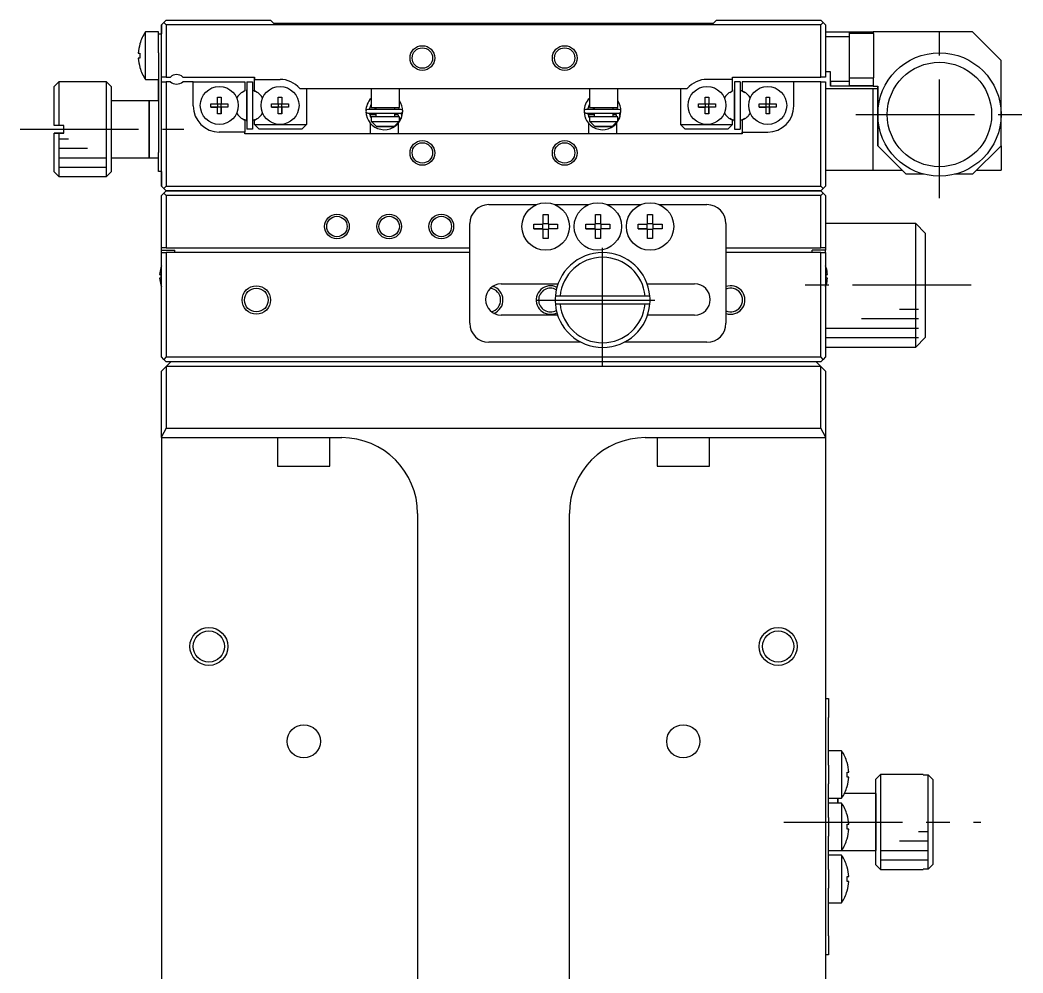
# Model space of a CAD drawing. Extents: x -340 to 384, y 57 to 645.
# Drawn here: x -118.2 to -12.5, y 544.5 to 644.9 of the extents above; entities that cross this region are included whole.
import ezdxf

# ---------------------------------------------------------------- set-up
doc = ezdxf.new("R2010")
doc.units = 0
doc.header["$LTSCALE"] = 10
doc.linetypes.add('CENTER', pattern=[2, 1.25, -0.25, 0.25, -0.25])
doc.layers.get('0').update_dxf_attribs({"linetype": 'CONTINUOUS'})
doc.layers.add('CENTER', color=1, linetype='CENTER')

msp = doc.modelspace()

# ---------------------------------------------------------------- linework, layer by layer
at = {"color": 7, "linetype": 'CONTINUOUS'}
for p, q in [((-102.817786, 644.89763), (-103.067786, 644.64763)), ((-103.067786, 644.64763), (-102.817786, 644.89763)), ((-102.817786, 644.89763), (-91.817786, 644.89763)), ((-91.467786, 644.54763), (-91.817786, 644.89763)), ((-44.817786, 644.89763), (-45.167786, 644.54763)), ((-45.167786, 644.54763), (-44.817786, 644.89763)), ((-44.817786, 644.89763), (-33.817786, 644.89763)), ((-33.567786, 644.64763), (-33.817786, 644.89763)), ((-103.317786, 644.39763), (-103.067786, 644.64763)), ((-103.067786, 644.64763), (-103.317786, 644.39763)), ((-103.317786, 638.89763), (-103.317786, 644.39763)), ((-103.317786, 644.39763), (-103.317786, 643.44763)), ((-103.067786, 644.64763), (-102.817786, 644.39763)), ((-102.817786, 644.39763), (-102.817786, 638.89763)), ((-33.817786, 644.39763), (-102.817786, 644.39763)), ((-45.167786, 644.54763), (-91.467786, 644.54763)), ((-33.817786, 644.39763), (-33.567786, 644.64763)), ((-33.817786, 638.89763), (-33.817786, 644.39763)), ((-33.567786, 644.64763), (-33.317786, 644.39763)), ((-33.317786, 644.39763), (-33.317786, 638.89763)), ((-105.009443, 638.64763), (-105.009443, 643.64763)), ((-103.617786, 643.64763), (-105.009443, 643.64763)), ((-103.617786, 643.44763), (-103.617786, 643.64763)), ((-103.617786, 641.44763), (-103.617786, 643.44763)), ((-103.617786, 643.44763), (-103.317786, 643.44763)), ((-33.317786, 643.64763), (-30.817786, 643.64763)), ((-30.817786, 643.14763), (-33.317786, 643.14763)), ((-30.817786, 643.64763), (-30.817786, 643.14763)), ((-30.817786, 643.64763), (-28.317786, 643.64763)), ((-28.317786, 643.578451), (-30.817786, 643.578451)), ((-28.217786, 643.49763), (-30.817786, 643.49763)), ((-30.817786, 643.14763), (-30.817786, 638.44763)), ((-28.317786, 643.64763), (-28.317786, 643.578451)), ((-17.817786, 643.64763), (-28.317786, 643.64763)), ((-28.317786, 643.578451), (-28.317786, 643.49763)), ((-28.217786, 638.79763), (-28.217786, 643.49763)), ((-14.817786, 640.64763), (-17.817786, 643.64763)), ((-105.587221, 642.409563), (-105.580366, 642.406219)), ((-105.587221, 642.409563), (-105.580366, 642.406219)), ((-105.752738, 641.40763), (-105.580366, 641.40763)), ((-105.580366, 640.88763), (-105.752738, 640.88763)), ((-105.580366, 641.40763), (-105.580366, 640.88763)), ((-103.617786, 641.44763), (-103.617786, 630.94763)), ((-14.817786, 634.94763), (-14.817786, 640.64763)), ((-105.580366, 639.88904), (-105.587221, 639.885697)), ((-105.580366, 639.88904), (-105.587221, 639.885697)), ((-105.009443, 638.64763), (-103.617786, 638.64763)), ((-103.617786, 636.39763), (-103.617786, 638.64763)), ((-103.317786, 638.39763), (-103.317786, 638.89763)), ((-102.817786, 638.89763), (-103.317786, 638.89763)), ((-102.817786, 638.89763), (-102.379223, 638.89763)), ((-101.056348, 638.89763), (-93.517786, 638.89763)), ((-93.517786, 638.89763), (-93.517786, 638.64763)), ((-93.517786, 638.64763), (-93.517786, 638.89763)), ((-93.517786, 638.64763), (-90.817786, 638.64763)), ((-93.517786, 637.442042), (-93.517786, 638.64763)), ((-93.517786, 637.442042), (-93.517786, 638.64763)), ((-43.117786, 638.64763), (-45.817786, 638.64763)), ((-43.117786, 638.64763), (-43.117786, 638.89763)), ((-43.117786, 638.89763), (-33.817786, 638.89763)), ((-43.117786, 637.442042), (-43.117786, 638.64763)), ((-33.317786, 638.89763), (-33.817786, 638.89763)), ((-32.817786, 639.44763), (-33.317786, 639.44763)), ((-32.817786, 638.44763), (-32.817786, 639.44763)), ((-32.817786, 638.44763), (-32.817786, 639.44763)), ((-32.817786, 638.44763), (-30.817786, 638.44763)), ((-32.817786, 638.44763), (-32.817786, 637.94763)), ((-32.817786, 637.94763), (-32.817786, 638.44763)), ((-30.817786, 638.79763), (-28.217786, 638.79763)), ((-30.817786, 638.44763), (-30.817786, 637.94763)), ((-28.317786, 638.79763), (-28.317786, 637.987893)), ((-114.117786, 638.39763), (-114.617786, 637.89763)), ((-114.617786, 633.79763), (-114.617786, 637.89763)), ((-114.617786, 633.79763), (-114.617786, 637.89763)), ((-114.117786, 638.39763), (-114.117786, 633.79763)), ((-109.117786, 638.39763), (-114.117786, 638.39763)), ((-109.117786, 628.39763), (-109.117786, 638.39763)), ((-108.617786, 637.89763), (-109.117786, 638.39763)), ((-108.617786, 637.89763), (-108.617786, 628.89763)), ((-103.317786, 627.39763), (-103.317786, 638.39763)), ((-103.317786, 638.39763), (-102.817786, 638.39763)), ((-102.817786, 638.39763), (-102.817786, 627.39763)), ((-102.379223, 638.39763), (-102.817786, 638.39763)), ((-99.967786, 638.39763), (-101.056348, 638.39763)), ((-99.967786, 635.84763), (-99.967786, 638.39763)), ((-99.967786, 638.39763), (-94.517786, 638.39763)), ((-94.517786, 637.442042), (-94.811536, 637.272445)), ((-94.517786, 638.39763), (-94.517786, 637.442042)), ((-94.317786, 638.39763), (-94.317786, 633.39763)), ((-94.317786, 638.39763), (-93.717786, 638.39763)), ((-94.317786, 638.39763), (-94.317786, 637.456526)), ((-94.317786, 634.24763), (-94.317786, 637.54763)), ((-94.317786, 637.456526), (-94.317786, 637.54763)), ((-94.317786, 637.456526), (-94.317786, 637.54763)), ((-94.317786, 637.456526), (-94.317786, 637.54763)), ((-94.317786, 637.456526), (-94.317786, 637.54763)), ((-94.317786, 637.456526), (-94.317786, 637.54763)), ((-94.317786, 637.456526), (-94.317786, 637.54763)), ((-94.317786, 637.456526), (-94.317786, 637.54763)), ((-94.317786, 637.456526), (-94.317786, 637.54763)), ((-94.317786, 637.456526), (-94.317786, 637.54763)), ((-94.317786, 637.456526), (-94.317786, 637.54763)), ((-94.317786, 637.456526), (-94.317786, 637.54763)), ((-94.317786, 637.456526), (-94.317786, 637.54763)), ((-94.317786, 637.456526), (-94.317786, 637.54763)), ((-94.317786, 637.456526), (-94.317786, 637.54763)), ((-94.317786, 637.456526), (-94.317786, 637.54763)), ((-94.317786, 637.456526), (-94.317786, 637.54763)), ((-94.317786, 637.456526), (-94.317786, 637.54763)), ((-94.317786, 637.456526), (-94.317786, 637.54763)), ((-94.317786, 637.456526), (-94.317786, 637.54763)), ((-94.317786, 637.456526), (-94.317786, 637.54763)), ((-94.317786, 637.456526), (-94.317786, 637.54763)), ((-94.317786, 637.456526), (-94.317786, 637.54763)), ((-94.317786, 637.456526), (-94.317786, 637.54763)), ((-94.317786, 637.456526), (-94.317786, 637.54763)), ((-94.317786, 637.456526), (-94.317786, 637.54763)), ((-93.717786, 638.39763), (-93.717786, 633.39763)), ((-93.224036, 637.272445), (-93.517786, 637.442042)), ((-93.224036, 637.272445), (-93.517786, 637.442042)), ((-88.738723, 637.69763), (-80.792786, 637.69763)), ((-88.017786, 637.69763), (-88.017786, 633.89763)), ((-81.217786, 637.69763), (-81.217786, 635.69763)), ((-80.792786, 637.69763), (-78.642786, 637.69763)), ((-78.642786, 637.69763), (-57.792786, 637.69763)), ((-78.217786, 635.69763), (-78.217786, 637.69763)), ((-58.217786, 637.69763), (-58.217786, 635.69763)), ((-57.792786, 637.69763), (-55.642786, 637.69763)), ((-55.642786, 637.69763), (-47.896848, 637.69763)), ((-55.217786, 635.69763), (-55.217786, 637.69763)), ((-48.617786, 637.69763), (-48.617786, 633.89763)), ((-48.617786, 637.69763), (-48.617786, 633.89763)), ((-43.411536, 637.272445), (-43.117786, 637.442042)), ((-42.917788, 634.24763), (-42.917788, 637.54763)), ((-42.917788, 637.456526), (-42.917788, 637.54763)), ((-42.917788, 637.456526), (-42.917788, 637.54763)), ((-42.917788, 637.456526), (-42.917788, 637.54763)), ((-42.917788, 637.456526), (-42.917788, 637.54763)), ((-42.917788, 637.456526), (-42.917788, 637.54763)), ((-42.917788, 637.456526), (-42.917788, 637.54763)), ((-42.917788, 637.456526), (-42.917788, 637.54763)), ((-42.917788, 637.456526), (-42.917788, 637.54763)), ((-42.917788, 637.456526), (-42.917788, 637.54763)), ((-42.917788, 637.456526), (-42.917788, 637.54763)), ((-42.917788, 637.456526), (-42.917788, 637.54763)), ((-42.917788, 637.456526), (-42.917788, 637.54763)), ((-42.917788, 637.456526), (-42.917788, 637.54763)), ((-42.917788, 637.456526), (-42.917788, 637.54763)), ((-42.917788, 637.456526), (-42.917788, 637.54763)), ((-42.917788, 637.456526), (-42.917788, 637.54763)), ((-42.917786, 638.39763), (-42.917786, 633.39763)), ((-42.917786, 638.39763), (-42.917786, 637.456526)), ((-42.317786, 638.39763), (-42.917786, 638.39763)), ((-42.317786, 638.39763), (-42.317786, 633.39763)), ((-42.117786, 638.39763), (-42.117786, 637.442042)), ((-36.667786, 638.39763), (-42.117786, 638.39763)), ((-42.117786, 638.39763), (-42.117786, 637.442042)), ((-42.117786, 637.442042), (-41.824036, 637.272445)), ((-42.117786, 637.442042), (-41.824036, 637.272445)), ((-36.667786, 635.84763), (-36.667786, 638.39763)), ((-33.817786, 638.39763), (-36.667786, 638.39763)), ((-36.667786, 635.84763), (-36.667786, 638.39763)), ((-33.817786, 627.39763), (-33.817786, 638.39763)), ((-33.817786, 638.39763), (-33.317786, 638.39763)), ((-33.317786, 638.39763), (-33.317786, 627.39763)), ((-33.317786, 637.69763), (-28.317786, 637.69763)), ((-30.817786, 637.94763), (-32.817786, 637.94763)), ((-30.817786, 637.987893), (-28.317786, 637.987893)), ((-28.317786, 637.94763), (-30.817786, 637.94763)), ((-28.317786, 637.987893), (-28.317786, 637.94763)), ((-28.317786, 637.94763), (-27.817786, 637.94763)), ((-28.317786, 629.09763), (-28.317786, 637.69763)), ((-28.317786, 637.69763), (-27.817786, 637.69763)), ((-27.817786, 637.94763), (-27.817786, 634.94763)), ((-27.817786, 634.94763), (-27.817786, 637.94763)), ((-104.617786, 636.39763), (-108.617786, 636.39763)), ((-104.617786, 630.39763), (-104.617786, 636.39763)), ((-104.617786, 636.39763), (-104.617786, 630.39763)), ((-103.617786, 636.39763), (-104.617786, 636.39763)), ((-97.397786, 636.783991), (-97.037786, 636.783991)), ((-97.397786, 636.07763), (-97.397786, 636.783991)), ((-97.037786, 636.783991), (-97.037786, 636.07763)), ((-97.037786, 636.783991), (-97.037786, 636.07763)), ((-90.997786, 636.783991), (-90.637786, 636.783991)), ((-90.997786, 636.07763), (-90.997786, 636.783991)), ((-90.637786, 636.783991), (-90.637786, 636.07763)), ((-90.637786, 636.783991), (-90.637786, 636.07763)), ((-45.997786, 636.783991), (-45.637786, 636.783991)), ((-45.997786, 636.07763), (-45.997786, 636.783991)), ((-45.637786, 636.783991), (-45.637786, 636.07763)), ((-45.637786, 636.783991), (-45.637786, 636.07763)), ((-39.597786, 636.783991), (-39.237786, 636.783991)), ((-39.597786, 636.07763), (-39.597786, 636.783991)), ((-39.237786, 636.783991), (-39.237786, 636.07763)), ((-39.237786, 636.783991), (-39.237786, 636.07763)), ((-98.104147, 636.07763), (-97.397786, 636.07763)), ((-98.104147, 635.71763), (-98.104147, 636.07763)), ((-97.397786, 635.71763), (-98.104147, 635.71763)), ((-98.104147, 635.71763), (-97.397786, 635.71763)), ((-97.387413, 636.067258), (-97.397786, 636.07763)), ((-97.387413, 635.728002), (-97.397786, 635.71763)), ((-97.397786, 635.011268), (-97.397786, 635.71763)), ((-97.387413, 635.728002), (-97.387413, 636.067258)), ((-97.387413, 636.067258), (-97.048158, 636.067258)), ((-97.048158, 635.728002), (-97.387413, 635.728002)), ((-97.048158, 636.067258), (-97.037786, 636.07763)), ((-97.048158, 636.067258), (-97.048158, 635.728002)), ((-97.048158, 635.728002), (-97.037786, 635.71763)), ((-97.037786, 636.07763), (-96.331424, 636.07763)), ((-97.037786, 635.71763), (-97.037786, 635.011268)), ((-96.331424, 635.71763), (-97.037786, 635.71763)), ((-97.037786, 635.011268), (-97.037786, 635.71763)), ((-96.331424, 635.71763), (-97.037786, 635.71763)), ((-96.331424, 636.07763), (-96.331424, 635.71763)), ((-91.704147, 636.07763), (-90.997786, 636.07763)), ((-91.704147, 635.71763), (-91.704147, 636.07763)), ((-90.997786, 635.71763), (-91.704147, 635.71763)), ((-91.704147, 635.71763), (-90.997786, 635.71763)), ((-90.987413, 636.067258), (-90.997786, 636.07763)), ((-90.987413, 635.728002), (-90.997786, 635.71763)), ((-90.997786, 635.011268), (-90.997786, 635.71763)), ((-90.987413, 635.728002), (-90.987413, 636.067258)), ((-90.987413, 636.067258), (-90.648158, 636.067258)), ((-90.648158, 635.728002), (-90.987413, 635.728002)), ((-90.648158, 636.067258), (-90.637786, 636.07763)), ((-90.648158, 636.067258), (-90.648158, 635.728002)), ((-90.648158, 635.728002), (-90.637786, 635.71763)), ((-90.637786, 636.07763), (-89.931424, 636.07763)), ((-90.637786, 635.71763), (-90.637786, 635.011268)), ((-89.931424, 635.71763), (-90.637786, 635.71763)), ((-90.637786, 635.011268), (-90.637786, 635.71763)), ((-89.931424, 635.71763), (-90.637786, 635.71763)), ((-89.931424, 636.07763), (-89.931424, 635.71763)), ((-78.077694, 635.486124), (-81.577694, 635.486124)), ((-81.371006, 635.486178), (-81.217872, 635.989805)), ((-81.260516, 635.89763), (-81.217786, 635.89763)), ((-81.217786, 635.69763), (-78.217786, 635.69763)), ((-81.217786, 635.69763), (-80.717786, 635.69763)), ((-80.817786, 635.69763), (-80.817786, 635.486124)), ((-80.717786, 635.69763), (-78.717786, 635.69763)), ((-80.717786, 635.69763), (-78.717786, 635.69763)), ((-80.717786, 635.69763), (-80.717786, 635.486124)), ((-78.717786, 635.69763), (-78.217786, 635.69763)), ((-78.717786, 635.486124), (-78.717786, 635.69763)), ((-78.326109, 635.697729), (-78.284067, 635.486145)), ((-78.020706, 634.574139), (-77.883977, 635.263974)), ((-55.077694, 635.486124), (-58.577694, 635.486124)), ((-58.371006, 635.486178), (-58.217872, 635.989805)), ((-58.260516, 635.89763), (-58.217786, 635.89763)), ((-58.217786, 635.69763), (-55.217786, 635.69763)), ((-58.217786, 635.69763), (-57.717786, 635.69763)), ((-57.817786, 635.69763), (-57.817786, 635.486124)), ((-57.717786, 635.69763), (-55.717786, 635.69763)), ((-57.717786, 635.69763), (-55.717786, 635.69763)), ((-57.717786, 635.69763), (-57.717786, 635.486124)), ((-55.717786, 635.69763), (-55.217786, 635.69763)), ((-55.717786, 635.486124), (-55.717786, 635.69763)), ((-55.326109, 635.697729), (-55.284067, 635.486145)), ((-55.020706, 634.574139), (-54.883977, 635.263974)), ((-46.704147, 636.07763), (-45.997786, 636.07763)), ((-46.704147, 635.71763), (-46.704147, 636.07763)), ((-45.997786, 635.71763), (-46.704147, 635.71763)), ((-46.704147, 635.71763), (-45.997786, 635.71763)), ((-45.987413, 636.067258), (-45.997786, 636.07763)), ((-45.987413, 635.728002), (-45.997786, 635.71763)), ((-45.997786, 635.011268), (-45.997786, 635.71763)), ((-45.987413, 635.728002), (-45.987413, 636.067258)), ((-45.987413, 636.067258), (-45.648158, 636.067258)), ((-45.648158, 635.728002), (-45.987413, 635.728002)), ((-45.648158, 636.067258), (-45.637786, 636.07763)), ((-45.648158, 636.067258), (-45.648158, 635.728002)), ((-45.648158, 635.728002), (-45.637786, 635.71763)), ((-45.637786, 636.07763), (-44.931424, 636.07763)), ((-45.637786, 635.71763), (-45.637786, 635.011268)), ((-44.931424, 635.71763), (-45.637786, 635.71763)), ((-45.637786, 635.011268), (-45.637786, 635.71763)), ((-44.931424, 635.71763), (-45.637786, 635.71763)), ((-44.931424, 636.07763), (-44.931424, 635.71763)), ((-40.304147, 636.07763), (-39.597786, 636.07763)), ((-40.304147, 635.71763), (-40.304147, 636.07763)), ((-39.597786, 635.71763), (-40.304147, 635.71763)), ((-40.304147, 635.71763), (-39.597786, 635.71763)), ((-39.587413, 636.067258), (-39.597786, 636.07763)), ((-39.587413, 635.728002), (-39.597786, 635.71763)), ((-39.597786, 635.011268), (-39.597786, 635.71763)), ((-39.587413, 635.728002), (-39.587413, 636.067258)), ((-39.587413, 636.067258), (-39.248158, 636.067258)), ((-39.248158, 635.728002), (-39.587413, 635.728002)), ((-39.248158, 636.067258), (-39.237786, 636.07763)), ((-39.248158, 636.067258), (-39.248158, 635.728002)), ((-39.248158, 635.728002), (-39.237786, 635.71763)), ((-39.237786, 636.07763), (-38.531424, 636.07763)), ((-39.237786, 635.71763), (-39.237786, 635.011268)), ((-38.531424, 635.71763), (-39.237786, 635.71763)), ((-39.237786, 635.011268), (-39.237786, 635.71763)), ((-38.531424, 635.71763), (-39.237786, 635.71763)), ((-38.531424, 636.07763), (-38.531424, 635.71763)), ((-103.617788, 635.09763), (-103.617788, 631.79763)), ((-97.037786, 635.011268), (-97.397786, 635.011268)), ((-94.811536, 634.522815), (-94.517786, 634.353218)), ((-94.517786, 634.353218), (-94.517786, 633.09763)), ((-94.317786, 634.24763), (-94.317786, 634.338734)), ((-94.317786, 634.24763), (-94.317786, 634.338734)), ((-94.317786, 634.24763), (-94.317786, 634.338734)), ((-94.317786, 634.24763), (-94.317786, 634.338734)), ((-94.317786, 634.24763), (-94.317786, 634.338734)), ((-94.317786, 634.24763), (-94.317786, 634.338734)), ((-94.317786, 634.24763), (-94.317786, 634.338734)), ((-94.317786, 634.24763), (-94.317786, 634.338734)), ((-94.317786, 634.24763), (-94.317786, 634.338734)), ((-94.317786, 634.24763), (-94.317786, 634.338734)), ((-94.317786, 634.24763), (-94.317786, 634.338734)), ((-94.317786, 634.24763), (-94.317786, 634.338734)), ((-94.317786, 634.24763), (-94.317786, 634.338734)), ((-94.317786, 634.338734), (-94.317786, 633.39763)), ((-94.317786, 634.24763), (-94.317786, 634.338734)), ((-94.317786, 634.24763), (-94.317786, 634.338734)), ((-94.317786, 634.24763), (-94.317786, 634.338734)), ((-94.317786, 634.24763), (-94.317786, 634.338734)), ((-94.317786, 634.24763), (-94.317786, 634.338734)), ((-94.317786, 634.24763), (-94.317786, 634.338734)), ((-94.317786, 634.24763), (-94.317786, 634.338734)), ((-94.317786, 634.24763), (-94.317786, 634.338734)), ((-94.317786, 634.24763), (-94.317786, 634.338734)), ((-94.317786, 634.24763), (-94.317786, 634.338734)), ((-94.317786, 634.24763), (-94.317786, 634.338734)), ((-94.317786, 634.24763), (-94.317786, 634.338734)), ((-94.317786, 634.24763), (-94.317786, 634.338734)), ((-94.317786, 634.24763), (-94.317786, 634.338734)), ((-93.517786, 634.353218), (-93.224036, 634.522815)), ((-93.517786, 634.353218), (-93.224036, 634.522815)), ((-93.517786, 633.89763), (-93.517786, 634.353218)), ((-93.517786, 633.89763), (-93.517786, 634.353218)), ((-90.637786, 635.011268), (-90.997786, 635.011268)), ((-81.636957, 634.581934), (-81.615768, 634.525736)), ((-81.577694, 635.096124), (-78.077694, 635.096124)), ((-81.21785, 634.592878), (-81.371328, 635.096082)), ((-81.281104, 634.797092), (-81.280644, 634.81217)), ((-81.280793, 634.782013), (-81.281104, 634.797092)), ((-81.279714, 634.766972), (-81.280793, 634.782013)), ((-81.280644, 634.81217), (-81.279416, 634.827207)), ((-81.27787, 634.752008), (-81.279714, 634.766972)), ((-81.279416, 634.827207), (-81.277422, 634.842164)), ((-81.275267, 634.737162), (-81.27787, 634.752008)), ((-81.277422, 634.842164), (-81.274669, 634.856999)), ((-81.271912, 634.722472), (-81.275267, 634.737162)), ((-81.274669, 634.856999), (-81.271164, 634.871676)), ((-81.267815, 634.707975), (-81.271912, 634.722472)), ((-81.271164, 634.871676), (-81.266917, 634.886156)), ((-81.262989, 634.693708), (-81.267815, 634.707975)), ((-81.266917, 634.886156), (-81.26194, 634.9004)), ((-80.717786, 634.89763), (-81.263185, 634.89763)), ((-81.257208, 634.679148), (-81.262989, 634.693708)), ((-81.26194, 634.9004), (-81.256248, 634.914373)), ((-81.256941, 634.677882), (-81.257318, 634.679382)), ((-81.256248, 634.914373), (-81.249857, 634.928039)), ((-81.249857, 634.928039), (-81.242785, 634.941363)), ((-81.242785, 634.941363), (-81.235052, 634.954311)), ((-81.235052, 634.954311), (-81.226679, 634.966853)), ((-81.226679, 634.966853), (-81.217689, 634.978957)), ((-78.217786, 634.69763), (-81.217786, 634.69763)), ((-81.217786, 634.69763), (-81.217786, 634.19763)), ((-81.217689, 634.978957), (-81.208106, 634.990594)), ((-81.208106, 634.990594), (-81.197956, 635.001735)), ((-81.197956, 635.001735), (-81.187266, 635.012356)), ((-81.187266, 635.012356), (-81.176065, 635.022431)), ((-81.176065, 635.022431), (-81.16438, 635.031937)), ((-81.16438, 635.031937), (-81.152242, 635.040852)), ((-81.152242, 635.040852), (-81.139682, 635.049157)), ((-81.139682, 635.049157), (-81.126731, 635.056832)), ((-81.126731, 635.056832), (-81.113422, 635.063861)), ((-81.113422, 635.063861), (-81.099787, 635.070229)), ((-81.099787, 635.070229), (-81.085859, 635.075922)), ((-81.085859, 635.075922), (-81.071673, 635.080927)), ((-81.071673, 635.080927), (-81.057261, 635.085234)), ((-81.057261, 635.085234), (-81.04266, 635.088835)), ((-81.04266, 635.088835), (-81.027903, 635.091721)), ((-81.027903, 635.091721), (-81.013026, 635.093886)), ((-81.013026, 635.093886), (-80.998063, 635.095327)), ((-80.998063, 635.095327), (-80.983051, 635.09604)), ((-80.983051, 635.09604), (-80.976014, 635.096124)), ((-80.817786, 635.096124), (-80.817786, 634.89763)), ((-80.717786, 635.096124), (-80.717786, 634.69763)), ((-78.717786, 634.69763), (-78.717786, 635.096124)), ((-78.392398, 634.89763), (-78.717786, 634.89763)), ((-78.679374, 635.096124), (-78.665141, 635.09579)), ((-78.665141, 635.09579), (-78.650152, 635.094728)), ((-78.650152, 635.094728), (-78.635234, 635.092941)), ((-78.635234, 635.092941), (-78.620421, 635.090432)), ((-78.620421, 635.090432), (-78.60575, 635.087208)), ((-78.60575, 635.087208), (-78.591254, 635.083275)), ((-78.591254, 635.083275), (-78.576968, 635.078643)), ((-78.576968, 635.078643), (-78.562925, 635.073321)), ((-78.562925, 635.073321), (-78.549158, 635.067321)), ((-78.549158, 635.067321), (-78.535702, 635.060657)), ((-78.535702, 635.060657), (-78.522588, 635.053342)), ((-78.522588, 635.053342), (-78.509848, 635.045394)), ((-78.509848, 635.045394), (-78.497513, 635.036829)), ((-78.497513, 635.036829), (-78.485614, 635.027667)), ((-78.485614, 635.027667), (-78.47418, 635.017929)), ((-78.47418, 635.017929), (-78.46324, 635.007636)), ((-78.46324, 635.007636), (-78.452822, 634.996812)), ((-78.452822, 634.996812), (-78.442953, 634.985483)), ((-78.442953, 634.985483), (-78.433659, 634.973673)), ((-78.433659, 634.973673), (-78.424964, 634.961411)), ((-78.424964, 634.961411), (-78.416892, 634.948727)), ((-78.416892, 634.948727), (-78.409465, 634.93565)), ((-78.409465, 634.93565), (-78.402703, 634.922212)), ((-78.402703, 634.922212), (-78.396625, 634.908446)), ((-78.396625, 634.908446), (-78.391248, 634.894387)), ((-78.391248, 634.894387), (-78.386589, 634.88007)), ((-78.389519, 634.701933), (-78.391001, 634.697604)), ((-78.385106, 634.716363), (-78.389519, 634.701933)), ((-78.386589, 634.88007), (-78.382661, 634.86553)), ((-78.381434, 634.730998), (-78.385106, 634.716363)), ((-78.382661, 634.86553), (-78.379475, 634.850805)), ((-78.378512, 634.745801), (-78.381434, 634.730998)), ((-78.379475, 634.850805), (-78.377041, 634.835933)), ((-78.376349, 634.760733), (-78.378512, 634.745801)), ((-78.377041, 634.835933), (-78.375368, 634.820953)), ((-78.37495, 634.775753), (-78.376349, 634.760733)), ((-78.375368, 634.820953), (-78.37446, 634.805903)), ((-78.37432, 634.790823), (-78.37495, 634.775753)), ((-78.37446, 634.805903), (-78.37432, 634.790823)), ((-78.217786, 634.19763), (-78.217786, 634.69763)), ((-78.217786, 634.574853), (-78.203225, 634.568847)), ((-78.044405, 634.516859), (-78.217785, 634.563986)), ((-78.203225, 634.568847), (-78.188767, 634.563062)), ((-78.188767, 634.563062), (-78.174508, 634.557536)), ((-78.174508, 634.557536), (-78.160541, 634.552307)), ((-78.160541, 634.552307), (-78.146959, 634.547408)), ((-78.146959, 634.547408), (-78.133852, 634.542872)), ((-78.133852, 634.542872), (-78.121305, 634.538728)), ((-78.121305, 634.538728), (-78.109401, 634.535004)), ((-78.109401, 634.535004), (-78.098219, 634.531725)), ((-78.098219, 634.531725), (-78.087832, 634.528912)), ((-78.087832, 634.528912), (-78.07831, 634.526584)), ((-78.07831, 634.526584), (-78.069714, 634.524755)), ((-78.069714, 634.524755), (-78.062101, 634.523439)), ((-78.062101, 634.523439), (-78.055522, 634.522644)), ((-78.055522, 634.522644), (-78.05002, 634.522374)), ((-78.050399, 635.089491), (-78.054324, 635.09764)), ((-78.053387, 634.496579), (-78.041508, 634.523684)), ((-78.036487, 635.058119), (-78.050399, 635.089491)), ((-78.05002, 634.522374), (-78.04563, 634.522632)), ((-78.04563, 634.522632), (-78.043422, 634.523073)), ((-78.043422, 634.523073), (-78.039621, 634.525736)), ((-78.039621, 634.525736), (-78.027545, 634.555913)), ((-78.024162, 635.026103), (-78.036487, 635.058119)), ((-78.027545, 634.555913), (-78.016364, 634.588344)), ((-78.013453, 634.993523), (-78.024162, 635.026103)), ((-78.016364, 634.588344), (-78.006819, 634.621283)), ((-78.004385, 634.960458), (-78.013453, 634.993523)), ((-78.006819, 634.621283), (-77.998933, 634.654649)), ((-77.996982, 634.92699), (-78.004385, 634.960458)), ((-77.998933, 634.654649), (-77.992726, 634.68836)), ((-77.991259, 634.8932), (-77.996982, 634.92699)), ((-77.992726, 634.68836), (-77.988211, 634.722332)), ((-77.987232, 634.859171), (-77.991259, 634.8932)), ((-77.988211, 634.722332), (-77.9854, 634.756483)), ((-77.98491, 634.824986), (-77.987232, 634.859171)), ((-77.9854, 634.756483), (-77.984299, 634.790729)), ((-77.984299, 634.790729), (-77.98491, 634.824986)), ((-58.636957, 634.581934), (-58.615768, 634.525736)), ((-58.577694, 635.096124), (-55.077694, 635.096124)), ((-58.21785, 634.592878), (-58.371328, 635.096082)), ((-58.281104, 634.797092), (-58.280644, 634.81217)), ((-58.280793, 634.782013), (-58.281104, 634.797092)), ((-58.279714, 634.766972), (-58.280793, 634.782013)), ((-58.280644, 634.81217), (-58.279416, 634.827207)), ((-58.27787, 634.752008), (-58.279714, 634.766972)), ((-58.279416, 634.827207), (-58.277422, 634.842164)), ((-58.275267, 634.737162), (-58.27787, 634.752008)), ((-58.277422, 634.842164), (-58.274669, 634.856999)), ((-58.271912, 634.722472), (-58.275267, 634.737162)), ((-58.274669, 634.856999), (-58.271164, 634.871676)), ((-58.267815, 634.707975), (-58.271912, 634.722472)), ((-58.271164, 634.871676), (-58.266917, 634.886156)), ((-58.262989, 634.693708), (-58.267815, 634.707975)), ((-58.266917, 634.886156), (-58.26194, 634.9004)), ((-57.717786, 634.89763), (-58.263185, 634.89763)), ((-58.257208, 634.679148), (-58.262989, 634.693708)), ((-58.26194, 634.9004), (-58.256248, 634.914373)), ((-58.256941, 634.677882), (-58.257318, 634.679382)), ((-58.256248, 634.914373), (-58.249857, 634.928039)), ((-58.249857, 634.928039), (-58.242785, 634.941363)), ((-58.242785, 634.941363), (-58.235052, 634.954311)), ((-58.235052, 634.954311), (-58.226679, 634.966853)), ((-58.226679, 634.966853), (-58.217689, 634.978957)), ((-55.217786, 634.69763), (-58.217786, 634.69763)), ((-58.217786, 634.69763), (-58.217786, 634.19763)), ((-58.217689, 634.978957), (-58.208106, 634.990594)), ((-58.208106, 634.990594), (-58.197956, 635.001735)), ((-58.197956, 635.001735), (-58.187266, 635.012356)), ((-58.187266, 635.012356), (-58.176065, 635.022431)), ((-58.176065, 635.022431), (-58.16438, 635.031937)), ((-58.16438, 635.031937), (-58.152242, 635.040852)), ((-58.152242, 635.040852), (-58.139682, 635.049157)), ((-58.139682, 635.049157), (-58.126731, 635.056832)), ((-58.126731, 635.056832), (-58.113422, 635.063861)), ((-58.113422, 635.063861), (-58.099787, 635.070229)), ((-58.099787, 635.070229), (-58.085859, 635.075922)), ((-58.085859, 635.075922), (-58.071673, 635.080927)), ((-58.071673, 635.080927), (-58.057261, 635.085234)), ((-58.057261, 635.085234), (-58.04266, 635.088835)), ((-58.04266, 635.088835), (-58.027903, 635.091721)), ((-58.027903, 635.091721), (-58.013026, 635.093886)), ((-58.013026, 635.093886), (-57.998063, 635.095327)), ((-57.998063, 635.095327), (-57.983051, 635.09604)), ((-57.983051, 635.09604), (-57.976014, 635.096124)), ((-57.817786, 635.096124), (-57.817786, 634.89763)), ((-57.717786, 635.096124), (-57.717786, 634.69763)), ((-55.717786, 634.69763), (-55.717786, 635.096124)), ((-55.392398, 634.89763), (-55.717786, 634.89763)), ((-55.679374, 635.096124), (-55.665141, 635.09579)), ((-55.665141, 635.09579), (-55.650152, 635.094728)), ((-55.650152, 635.094728), (-55.635234, 635.092941)), ((-55.635234, 635.092941), (-55.620421, 635.090432)), ((-55.620421, 635.090432), (-55.60575, 635.087208)), ((-55.60575, 635.087208), (-55.591254, 635.083275)), ((-55.591254, 635.083275), (-55.576968, 635.078643)), ((-55.576968, 635.078643), (-55.562925, 635.073321)), ((-55.562925, 635.073321), (-55.549158, 635.067321)), ((-55.549158, 635.067321), (-55.535702, 635.060657)), ((-55.535702, 635.060657), (-55.522588, 635.053342)), ((-55.522588, 635.053342), (-55.509848, 635.045394)), ((-55.509848, 635.045394), (-55.497513, 635.036829)), ((-55.497513, 635.036829), (-55.485614, 635.027667)), ((-55.485614, 635.027667), (-55.47418, 635.017929)), ((-55.47418, 635.017929), (-55.46324, 635.007636)), ((-55.46324, 635.007636), (-55.452822, 634.996812)), ((-55.452822, 634.996812), (-55.442953, 634.985483)), ((-55.442953, 634.985483), (-55.433659, 634.973673)), ((-55.433659, 634.973673), (-55.424964, 634.961411)), ((-55.424964, 634.961411), (-55.416892, 634.948727)), ((-55.416892, 634.948727), (-55.409465, 634.93565)), ((-55.409465, 634.93565), (-55.402703, 634.922212)), ((-55.402703, 634.922212), (-55.396625, 634.908446)), ((-55.396625, 634.908446), (-55.391248, 634.894387)), ((-55.391248, 634.894387), (-55.386589, 634.88007)), ((-55.389519, 634.701933), (-55.391001, 634.697604)), ((-55.385106, 634.716363), (-55.389519, 634.701933)), ((-55.386589, 634.88007), (-55.382661, 634.86553)), ((-55.381434, 634.730998), (-55.385106, 634.716363)), ((-55.382661, 634.86553), (-55.379475, 634.850805)), ((-55.378512, 634.745801), (-55.381434, 634.730998)), ((-55.379475, 634.850805), (-55.377041, 634.835933)), ((-55.376349, 634.760733), (-55.378512, 634.745801)), ((-55.377041, 634.835933), (-55.375368, 634.820953)), ((-55.37495, 634.775753), (-55.376349, 634.760733)), ((-55.375368, 634.820953), (-55.37446, 634.805903)), ((-55.37432, 634.790823), (-55.37495, 634.775753)), ((-55.37446, 634.805903), (-55.37432, 634.790823)), ((-55.217786, 634.19763), (-55.217786, 634.69763)), ((-55.217786, 634.574853), (-55.20323, 634.568849)), ((-55.044405, 634.516859), (-55.217785, 634.563986)), ((-55.20323, 634.568849), (-55.188777, 634.563066)), ((-55.188777, 634.563066), (-55.174523, 634.557542)), ((-55.174523, 634.557542), (-55.160561, 634.552314)), ((-55.160561, 634.552314), (-55.146983, 634.547416)), ((-55.146983, 634.547416), (-55.133879, 634.542881)), ((-55.133879, 634.542881), (-55.121335, 634.538738)), ((-55.121335, 634.538738), (-55.109434, 634.535014)), ((-55.109434, 634.535014), (-55.098254, 634.531735)), ((-55.098254, 634.531735), (-55.087868, 634.528921)), ((-55.087868, 634.528921), (-55.078345, 634.526592)), ((-55.078345, 634.526592), (-55.069748, 634.524762)), ((-55.069748, 634.524762), (-55.062134, 634.523444)), ((-55.062134, 634.523444), (-55.055552, 634.522646)), ((-55.055552, 634.522646), (-55.050046, 634.522374)), ((-55.050399, 635.089491), (-55.054324, 635.09764)), ((-55.053387, 634.496579), (-55.044205, 634.517428)), ((-55.036487, 635.058119), (-55.050399, 635.089491)), ((-55.050046, 634.522374), (-55.045652, 634.522629)), ((-55.045652, 634.522629), (-55.043422, 634.523073)), ((-55.043422, 634.523073), (-55.039621, 634.525736)), ((-55.039621, 634.525736), (-55.027545, 634.555913)), ((-55.024162, 635.026103), (-55.036487, 635.058119)), ((-55.027545, 634.555913), (-55.016364, 634.588344)), ((-55.013453, 634.993523), (-55.024162, 635.026103)), ((-55.016364, 634.588344), (-55.006819, 634.621283)), ((-55.004385, 634.960458), (-55.013453, 634.993523)), ((-55.006819, 634.621283), (-54.998933, 634.654649)), ((-54.996982, 634.92699), (-55.004385, 634.960458)), ((-54.998933, 634.654649), (-54.992726, 634.68836)), ((-54.991259, 634.8932), (-54.996982, 634.92699)), ((-54.992726, 634.68836), (-54.988211, 634.722332)), ((-54.987232, 634.859171), (-54.991259, 634.8932)), ((-54.988211, 634.722332), (-54.9854, 634.756483)), ((-54.98491, 634.824986), (-54.987232, 634.859171)), ((-54.9854, 634.756483), (-54.984299, 634.790729)), ((-54.984299, 634.790729), (-54.98491, 634.824986)), ((-45.637786, 635.011268), (-45.997786, 635.011268)), ((-43.117786, 634.353218), (-43.411536, 634.522815)), ((-43.117786, 633.89763), (-43.117786, 634.353218)), ((-42.917788, 634.24763), (-42.917788, 634.338734)), ((-42.917788, 634.24763), (-42.917788, 634.338734)), ((-42.917788, 634.24763), (-42.917788, 634.338734)), ((-42.917788, 634.24763), (-42.917788, 634.338734)), ((-42.917788, 634.24763), (-42.917788, 634.338734)), ((-42.917788, 634.24763), (-42.917788, 634.338734)), ((-42.917788, 634.24763), (-42.917788, 634.338734)), ((-42.917788, 634.24763), (-42.917788, 634.338734)), ((-42.917788, 634.24763), (-42.917788, 634.338734)), ((-42.917788, 634.24763), (-42.917788, 634.338734)), ((-42.917788, 634.24763), (-42.917788, 634.338734)), ((-42.917788, 634.24763), (-42.917788, 634.338734)), ((-42.917788, 634.24763), (-42.917788, 634.338734)), ((-42.917788, 634.24763), (-42.917788, 634.338734)), ((-42.917788, 634.24763), (-42.917788, 634.338734)), ((-42.917788, 634.24763), (-42.917788, 634.338734)), ((-42.917788, 634.24763), (-42.917788, 634.338734)), ((-42.917788, 634.24763), (-42.917788, 634.338734)), ((-42.917788, 634.24763), (-42.917788, 634.338734)), ((-42.917788, 634.24763), (-42.917788, 634.338734)), ((-42.917788, 634.24763), (-42.917788, 634.338734)), ((-42.917788, 634.24763), (-42.917788, 634.338734)), ((-42.917788, 634.24763), (-42.917788, 634.338734)), ((-42.917788, 634.24763), (-42.917788, 634.338734)), ((-42.917788, 634.24763), (-42.917788, 634.338734)), ((-42.917788, 634.24763), (-42.917788, 634.338734)), ((-42.917788, 634.24763), (-42.917788, 634.338734)), ((-42.917786, 634.338734), (-42.917786, 633.39763)), ((-41.824036, 634.522815), (-42.117786, 634.353218)), ((-41.824036, 634.522815), (-42.117786, 634.353218)), ((-42.117786, 634.353218), (-42.117786, 633.09763)), ((-42.117786, 634.353218), (-42.117786, 633.09763)), ((-39.237786, 635.011268), (-39.597786, 635.011268)), ((-27.817786, 634.94763), (-27.817786, 631.64763)), ((-27.817786, 631.64763), (-27.817786, 634.94763)), ((-14.817786, 631.64763), (-14.817786, 634.94763)), ((-114.117786, 633.79763), (-114.617786, 633.79763)), ((-113.617786, 633.79763), (-114.117786, 633.79763)), ((-113.617786, 632.99763), (-113.617786, 633.79763)), ((-113.617786, 632.99763), (-113.617786, 633.79763)), ((-93.717786, 633.39763), (-94.317786, 633.39763)), ((-93.517786, 633.89763), (-90.817786, 633.89763)), ((-93.017786, 633.39763), (-93.517786, 633.89763)), ((-93.517786, 633.89763), (-93.017786, 633.39763)), ((-88.517786, 633.39763), (-93.017786, 633.39763)), ((-90.817786, 633.89763), (-88.017786, 633.89763)), ((-88.017786, 633.89763), (-88.517786, 633.39763)), ((-81.317786, 634.043501), (-81.317786, 632.89763)), ((-81.217786, 634.19763), (-81.163469, 634.19763)), ((-81.217786, 634.19763), (-81.163469, 634.19763)), ((-81.163469, 634.19763), (-78.272102, 634.19763)), ((-80.634301, 633.69763), (-81.163469, 634.19763)), ((-78.80127, 633.69763), (-80.634301, 633.69763)), ((-80.634301, 633.69763), (-78.80127, 633.69763)), ((-78.272102, 634.19763), (-78.80127, 633.69763)), ((-78.317786, 632.89763), (-78.317786, 634.067163)), ((-78.272102, 634.19763), (-78.217786, 634.19763)), ((-58.317786, 634.043501), (-58.317786, 632.89763)), ((-58.217786, 634.19763), (-58.163469, 634.19763)), ((-58.217786, 634.19763), (-58.163469, 634.19763)), ((-58.163469, 634.19763), (-55.272102, 634.19763)), ((-57.634301, 633.69763), (-58.163469, 634.19763)), ((-55.80127, 633.69763), (-57.634301, 633.69763)), ((-57.634301, 633.69763), (-55.80127, 633.69763)), ((-55.272102, 634.19763), (-55.80127, 633.69763)), ((-55.317786, 632.89763), (-55.317786, 634.067163)), ((-55.272102, 634.19763), (-55.217786, 634.19763)), ((-48.117786, 633.39763), (-48.617786, 633.89763)), ((-48.617786, 633.89763), (-48.117786, 633.39763)), ((-48.617786, 633.89763), (-45.817786, 633.89763)), ((-43.617786, 633.39763), (-48.117786, 633.39763)), ((-45.817786, 633.89763), (-43.117786, 633.89763)), ((-43.117786, 633.89763), (-43.617786, 633.39763)), ((-42.917786, 633.39763), (-42.317786, 633.39763)), ((-114.117786, 632.99763), (-114.617786, 632.99763)), ((-114.617786, 632.99763), (-114.117786, 632.99763)), ((-114.617786, 628.89763), (-114.617786, 632.99763)), ((-114.617786, 628.89763), (-114.617786, 632.99763)), ((-113.617786, 632.99763), (-114.117786, 632.99763)), ((-114.117786, 632.99763), (-114.117786, 628.39763)), ((-114.117786, 632.99763), (-113.617786, 632.99763)), ((-94.517786, 633.09763), (-97.217786, 633.09763)), ((-94.517786, 632.89763), (-94.517786, 633.09763)), ((-42.117786, 632.89763), (-94.517786, 632.89763)), ((-42.117786, 633.09763), (-42.117786, 632.89763)), ((-42.117786, 633.09763), (-39.417786, 633.09763)), ((-42.117786, 632.89763), (-42.117786, 633.09763)), ((-27.817786, 631.64763), (-24.817786, 628.64763)), ((-24.817786, 628.64763), (-27.817786, 631.64763)), ((-17.817786, 628.64763), (-14.817786, 631.64763)), ((-14.817786, 631.64763), (-14.817786, 629.09763)), ((-108.617786, 630.39763), (-104.617786, 630.39763)), ((-104.617786, 630.39763), (-103.617786, 630.39763)), ((-103.617786, 628.94763), (-103.617786, 630.94763)), ((-103.617786, 628.94763), (-103.617786, 630.39763)), ((-103.317786, 628.94763), (-103.617786, 628.94763)), ((-103.317786, 628.94763), (-103.317786, 627.39763)), ((-33.317786, 629.09763), (-28.317786, 629.09763)), ((-28.317786, 629.09763), (-25.267786, 629.09763)), ((-17.367786, 629.09763), (-14.817786, 629.09763)), ((-114.617786, 628.89763), (-114.117786, 628.39763)), ((-114.117786, 628.39763), (-109.117786, 628.39763)), ((-109.117786, 628.39763), (-108.617786, 628.89763)), ((-22.917786, 628.64763), (-24.817786, 628.64763)), ((-17.817786, 628.64763), (-19.717786, 628.64763)), ((-103.067786, 627.14763), (-103.317786, 627.39763)), ((-103.317786, 627.39763), (-103.067786, 627.14763)), ((-102.817786, 627.39763), (-103.067786, 627.14763)), ((-103.067786, 627.14763), (-102.817786, 626.89763)), ((-102.817786, 626.89763), (-103.067786, 627.14763)), ((-103.067786, 626.64763), (-102.817786, 626.89763)), ((-102.817786, 627.39763), (-33.817786, 627.39763)), ((-102.817786, 626.89763), (-33.817786, 626.89763)), ((-33.817786, 626.89763), (-102.817786, 626.89763)), ((-33.567786, 627.14763), (-33.817786, 627.39763)), ((-33.567786, 627.14763), (-33.817786, 626.89763)), ((-33.817786, 626.89763), (-33.567786, 626.64763)), ((-33.317786, 627.39763), (-33.567786, 627.14763)), ((-103.317786, 626.39763), (-103.067786, 626.64763)), ((-103.317786, 620.89763), (-103.317786, 626.39763)), ((-103.067786, 626.64763), (-102.817786, 626.39763)), ((-102.817786, 626.39763), (-102.817786, 620.89763)), ((-33.817786, 626.39763), (-102.817786, 626.39763)), ((-33.817786, 626.39763), (-33.567786, 626.64763)), ((-33.817786, 620.89763), (-33.817786, 626.39763)), ((-33.567786, 626.64763), (-33.317786, 626.39763)), ((-33.317786, 626.39763), (-33.317786, 620.89763)), ((-68.817786, 625.44763), (-63.797582, 625.44763)), ((-61.83799, 625.44763), (-58.297582, 625.44763)), ((-56.33799, 625.44763), (-52.797582, 625.44763)), ((-50.83799, 625.44763), (-45.817786, 625.44763)), ((-63.077786, 624.406219), (-62.557786, 624.406219)), ((-63.077786, 623.40763), (-63.077786, 624.406219)), ((-62.557786, 624.406219), (-62.557786, 623.40763)), ((-57.577786, 624.406219), (-57.057786, 624.406219)), ((-57.577786, 623.40763), (-57.577786, 624.406219)), ((-57.057786, 624.406219), (-57.057786, 623.40763)), ((-52.077786, 624.406219), (-51.557786, 624.406219)), ((-52.077786, 623.40763), (-52.077786, 624.406219)), ((-51.557786, 624.406219), (-51.557786, 623.40763)), ((-70.817786, 612.94763), (-70.817786, 623.44763)), ((-64.076375, 622.88763), (-64.076375, 623.40763)), ((-64.076375, 623.40763), (-63.077786, 623.40763)), ((-63.077786, 622.88763), (-64.076375, 622.88763)), ((-64.076375, 622.88763), (-63.119161, 622.88763)), ((-63.119161, 622.88763), (-63.119161, 623.40763)), ((-63.077786, 622.88763), (-63.119161, 622.88763)), ((-63.077786, 623.449005), (-62.557786, 623.449005)), ((-63.077786, 621.88904), (-63.077786, 622.88763)), ((-62.557786, 622.846255), (-63.077786, 622.846255)), ((-62.557786, 623.40763), (-61.559196, 623.40763)), ((-62.557786, 622.88763), (-62.557786, 621.88904)), ((-61.559196, 622.88763), (-62.557786, 622.88763)), ((-62.516411, 622.88763), (-62.557786, 622.88763)), ((-62.516411, 623.40763), (-62.516411, 622.88763)), ((-61.559196, 622.88763), (-62.516411, 622.88763)), ((-61.559196, 623.40763), (-61.559196, 622.88763)), ((-58.576375, 622.88763), (-58.576375, 623.40763)), ((-58.576375, 623.40763), (-57.577786, 623.40763)), ((-57.577786, 622.88763), (-58.576375, 622.88763)), ((-58.576375, 622.88763), (-57.619161, 622.88763)), ((-57.619161, 622.88763), (-57.619161, 623.40763)), ((-57.577786, 622.88763), (-57.619161, 622.88763)), ((-57.577786, 623.449005), (-57.057786, 623.449005)), ((-57.577786, 621.88904), (-57.577786, 622.88763)), ((-57.057786, 622.846255), (-57.577786, 622.846255)), ((-57.057786, 623.40763), (-56.059196, 623.40763)), ((-57.057786, 622.88763), (-57.057786, 621.88904)), ((-56.059196, 622.88763), (-57.057786, 622.88763)), ((-57.016411, 622.88763), (-57.057786, 622.88763)), ((-57.016411, 623.40763), (-57.016411, 622.88763)), ((-56.059196, 622.88763), (-57.016411, 622.88763)), ((-56.059196, 623.40763), (-56.059196, 622.88763)), ((-53.076375, 622.88763), (-53.076375, 623.40763)), ((-53.076375, 623.40763), (-52.077786, 623.40763)), ((-52.077786, 622.88763), (-53.076375, 622.88763)), ((-53.076375, 622.88763), (-52.119161, 622.88763)), ((-52.119161, 622.88763), (-52.119161, 623.40763)), ((-52.077786, 622.88763), (-52.119161, 622.88763)), ((-52.077786, 623.449005), (-51.557786, 623.449005)), ((-52.077786, 621.88904), (-52.077786, 622.88763)), ((-51.557786, 622.846255), (-52.077786, 622.846255)), ((-51.557786, 623.40763), (-50.559196, 623.40763)), ((-51.557786, 622.88763), (-51.557786, 621.88904)), ((-50.559196, 622.88763), (-51.557786, 622.88763)), ((-51.516411, 622.88763), (-51.557786, 622.88763)), ((-51.516411, 623.40763), (-51.516411, 622.88763)), ((-50.559196, 622.88763), (-51.516411, 622.88763)), ((-50.559196, 623.40763), (-50.559196, 622.88763)), ((-43.817786, 623.44763), (-43.817786, 612.94763)), ((-23.817786, 623.44763), (-33.317786, 623.44763)), ((-23.817786, 616.888762), (-23.817786, 623.44763)), ((-22.817786, 622.44763), (-23.817786, 623.44763)), ((-62.557786, 621.88904), (-63.077786, 621.88904)), ((-57.057786, 621.88904), (-57.577786, 621.88904)), ((-51.557786, 621.88904), (-52.077786, 621.88904)), ((-22.817786, 622.44763), (-22.817786, 616.897819)), ((-102.817786, 620.89763), (-103.317786, 620.89763)), ((-103.317786, 620.64763), (-103.317786, 620.89763)), ((-103.317786, 620.64763), (-101.917786, 620.64763)), ((-103.317786, 620.39763), (-103.317786, 620.64763)), ((-102.817786, 620.89763), (-70.817786, 620.89763)), ((-101.917786, 620.39763), (-101.917786, 620.64763)), ((-43.817786, 620.89763), (-33.817786, 620.89763)), ((-33.317786, 620.64763), (-34.717786, 620.64763)), ((-34.717786, 620.39763), (-34.717786, 620.64763)), ((-33.317786, 620.89763), (-33.817786, 620.89763)), ((-33.317786, 620.89763), (-33.317786, 620.64763)), ((-33.317786, 620.39763), (-33.317786, 620.64763)), ((-103.317786, 609.39763), (-103.317786, 620.39763)), ((-103.317786, 620.39763), (-102.817786, 620.39763)), ((-102.817786, 620.39763), (-102.817786, 609.39763)), ((-70.817786, 620.39763), (-102.817786, 620.39763)), ((-33.817786, 620.39763), (-43.817786, 620.39763)), ((-33.817786, 609.39763), (-33.817786, 620.39763)), ((-33.817786, 620.39763), (-33.317786, 620.39763)), ((-33.317786, 620.39763), (-33.317786, 609.39763)), ((-103.39193, 618.786246), (-103.387307, 618.783991)), ((-33.248264, 618.783991), (-33.243642, 618.786246)), ((-103.507645, 618.07763), (-103.387307, 618.07763)), ((-103.387307, 617.71763), (-103.507645, 617.71763)), ((-103.387307, 618.07763), (-103.387307, 617.71763)), ((-33.248264, 618.07763), (-33.127927, 618.07763)), ((-33.248264, 617.71763), (-33.248264, 618.07763)), ((-33.127927, 617.71763), (-33.248264, 617.71763)), ((-103.387307, 617.011268), (-103.39193, 617.009014)), ((-67.517786, 617.09763), (-61.519913, 617.09763)), ((-52.115658, 617.09763), (-47.117786, 617.09763)), ((-33.243642, 617.009014), (-33.248264, 617.011268)), ((-23.817786, 610.44763), (-23.817786, 616.888762)), ((-22.817786, 616.897819), (-22.817786, 611.44763)), ((-61.299973, 615.79763), (-61.80176, 615.79763)), ((-52.335599, 615.79763), (-61.299973, 615.79763)), ((-51.833811, 615.79763), (-52.335599, 615.79763)), ((-61.80176, 614.99763), (-61.299973, 614.99763)), ((-61.80176, 614.99763), (-51.833811, 614.99763)), ((-61.299973, 614.99763), (-52.335599, 614.99763)), ((-52.335599, 614.99763), (-51.833811, 614.99763)), ((-61.554873, 613.79763), (-67.517786, 613.79763)), ((-47.117786, 613.79763), (-52.080698, 613.79763)), ((-59.097588, 610.94763), (-68.817786, 610.94763)), ((-45.817786, 610.94763), (-54.537983, 610.94763)), ((-23.817786, 610.44763), (-22.817786, 611.44763)), ((-33.317786, 610.44763), (-23.817786, 610.44763)), ((-103.067786, 609.14763), (-103.317786, 609.39763)), ((-102.817786, 609.39763), (-103.067786, 609.14763)), ((-102.817786, 608.89763), (-103.067786, 609.14763)), ((-102.817786, 609.39763), (-33.817786, 609.39763)), ((-102.817786, 608.39763), (-102.317786, 608.89763)), ((-33.817786, 608.89763), (-102.817786, 608.89763)), ((-34.317786, 608.89763), (-33.817786, 608.39763)), ((-33.567786, 609.14763), (-33.817786, 609.39763)), ((-33.567786, 609.14763), (-33.817786, 608.89763)), ((-33.317786, 609.39763), (-33.567786, 609.14763)), ((-103.317786, 607.89763), (-102.817786, 608.39763)), ((-103.317786, 600.995606), (-103.317786, 607.89763)), ((-102.817786, 608.39763), (-102.817786, 601.89763)), ((-33.817786, 608.39763), (-102.817786, 608.39763)), ((-33.817786, 601.89763), (-33.817786, 608.39763)), ((-33.817786, 608.39763), (-33.317786, 607.89763)), ((-33.317786, 607.89763), (-33.317786, 600.995606)), ((-102.817786, 601.89763), (-103.317786, 600.995606)), ((-102.817786, 601.89763), (-33.817786, 601.89763)), ((-33.317786, 600.995606), (-33.817786, 601.89763)), ((-103.317786, 600.89763), (-103.317786, 600.995606)), ((-103.317786, 600.89763), (-84.317786, 600.89763)), ((-103.317786, 600.89763), (-103.317786, 515.303338)), ((-91.067786, 600.89763), (-91.067786, 597.89763)), ((-85.567786, 597.89763), (-85.567786, 600.89763)), ((-52.317786, 600.89763), (-33.317786, 600.89763)), ((-51.067786, 600.89763), (-51.067786, 597.89763)), ((-45.567786, 597.89763), (-45.567786, 600.89763)), ((-33.317786, 600.995606), (-33.317786, 600.89763)), ((-33.317786, 600.89763), (-33.317786, 515.303338)), ((-91.067786, 597.89763), (-85.567786, 597.89763)), ((-51.067786, 597.89763), (-45.567786, 597.89763)), ((-76.317786, 592.89763), (-76.317786, 515.303338)), ((-60.317786, 515.303338), (-60.317786, 592.89763)), ((-33.317786, 573.39763), (-33.017786, 573.39763)), ((-33.017786, 573.39763), (-33.017786, 571.39763)), ((-33.017786, 566.47263), (-33.017786, 571.39763)), ((-31.626128, 567.89763), (-33.017786, 567.89763)), ((-31.626128, 567.89763), (-31.626128, 565.39763)), ((-31.055205, 566.656219), (-31.04835, 566.659563)), ((-33.017786, 566.377426), (-33.017786, 566.47263)), ((-33.017786, 566.377426), (-33.017786, 565.39763)), ((-31.055205, 565.65763), (-30.882833, 565.65763)), ((-31.055205, 565.13763), (-31.055205, 565.65763)), ((-33.017786, 565.39763), (-33.017786, 564.417834)), ((-31.626128, 565.39763), (-31.626128, 562.89763)), ((-30.882833, 565.13763), (-31.055205, 565.13763)), ((-27.517786, 565.39763), (-28.017786, 564.89763)), ((-28.017786, 563.39763), (-28.017786, 564.89763)), ((-28.017786, 555.89763), (-28.017786, 564.89763)), ((-27.517786, 565.39763), (-27.517786, 555.39763)), ((-23.017786, 565.39763), (-27.517786, 565.39763)), ((-23.017786, 565.39763), (-23.017786, 565.381604)), ((-23.017786, 565.381604), (-22.517786, 565.381604)), ((-22.517786, 555.413656), (-22.517786, 565.381604)), ((-22.517786, 565.381604), (-22.017786, 564.879817)), ((-22.017786, 564.879817), (-22.017786, 555.915443)), ((-33.017786, 564.32263), (-33.017786, 564.417834)), ((-33.017786, 560.97263), (-33.017786, 564.32263)), ((-28.017786, 563.39763), (-31.336657, 563.39763)), ((-31.04835, 564.135697), (-31.055205, 564.13904)), ((-28.017786, 557.39763), (-28.017786, 563.39763)), ((-28.017786, 563.39763), (-28.017786, 557.39763)), ((-33.017786, 562.89763), (-31.626128, 562.89763)), ((-31.626128, 562.39763), (-33.017786, 562.39763)), ((-32.017786, 562.89763), (-32.017786, 562.39763)), ((-32.017786, 562.39763), (-32.017786, 562.89763)), ((-31.626128, 562.39763), (-31.626128, 559.89763)), ((-33.017786, 560.877426), (-33.017786, 560.97263)), ((-33.017786, 560.877426), (-33.017786, 559.89763)), ((-31.055205, 561.156219), (-31.04835, 561.159563)), ((-33.017786, 559.89763), (-33.017786, 558.917834)), ((-31.626128, 559.89763), (-31.626128, 557.39763)), ((-31.055205, 560.15763), (-30.882833, 560.15763)), ((-31.055205, 559.63763), (-31.055205, 560.15763)), ((-30.882833, 559.63763), (-31.055205, 559.63763)), ((-33.017786, 558.82263), (-33.017786, 558.917834)), ((-33.017786, 555.47263), (-33.017786, 558.82263)), ((-31.04835, 558.635697), (-31.055205, 558.63904)), ((-33.017786, 557.39763), (-31.626128, 557.39763)), ((-31.626128, 557.39763), (-28.017786, 557.39763)), ((-28.017786, 555.89763), (-28.017786, 557.39763)), ((-31.626128, 556.89763), (-33.017786, 556.89763)), ((-31.626128, 556.89763), (-31.626128, 554.39763)), ((-33.017786, 555.377426), (-33.017786, 555.47263)), ((-33.017786, 555.377426), (-33.017786, 554.39763)), ((-31.055205, 555.656219), (-31.04835, 555.659563)), ((-28.017786, 555.89763), (-27.517786, 555.39763)), ((-27.517786, 555.39763), (-23.017786, 555.39763)), ((-23.017786, 555.413656), (-23.017786, 555.39763)), ((-22.517786, 555.413656), (-23.017786, 555.413656)), ((-22.017786, 555.915443), (-22.517786, 555.413656)), ((-33.017786, 554.39763), (-33.017786, 553.417834)), ((-31.626128, 554.39763), (-31.626128, 551.89763)), ((-31.055205, 554.65763), (-30.882833, 554.65763)), ((-31.055205, 554.13763), (-31.055205, 554.65763)), ((-30.882833, 554.13763), (-31.055205, 554.13763)), ((-33.017786, 553.32263), (-33.017786, 553.417834)), ((-33.017786, 548.39763), (-33.017786, 553.32263)), ((-31.04835, 553.135697), (-31.055205, 553.13904)), ((-33.017786, 551.89763), (-31.626128, 551.89763)), ((-33.017786, 548.39763), (-33.017786, 546.39763)), ((-33.017786, 546.39763), (-33.317786, 546.39763))]:
    msp.add_line(p, q, dxfattribs=at)
at = {"color": 3, "linetype": 'CONTINUOUS'}
for p, q in [((-114.117786, 632.39763), (-113.117786, 632.39763)), ((-114.117786, 631.39763), (-111.117786, 631.39763)), ((-114.117786, 630.39763), (-109.117786, 630.39763)), ((-114.117786, 629.39763), (-109.117786, 629.39763)), ((-25.517786, 614.44763), (-23.517786, 614.44763)), ((-29.517786, 613.44763), (-23.517786, 613.44763)), ((-33.317786, 612.44763), (-23.517786, 612.44763)), ((-33.317786, 611.44763), (-23.517786, 611.44763)), ((-23.517786, 559.39763), (-22.517786, 559.39763)), ((-25.517786, 558.39763), (-22.517786, 558.39763)), ((-27.517786, 557.39763), (-22.517786, 557.39763)), ((-27.517786, 556.39763), (-22.517786, 556.39763))]:
    msp.add_line(p, q, dxfattribs=at)
for centre, radius in [((-75.817786, 640.89763), 1.3), ((-60.817786, 640.89763), 1.3), ((-75.817786, 630.89763), 1.3), ((-60.817786, 630.89763), 1.3), ((-84.817786, 623.14763), 1.3), ((-79.317786, 623.14763), 1.3), ((-73.817786, 623.14763), 1.3), ((-93.317786, 615.39763), 1.5), ((-98.317786, 578.89763), 2), ((-38.317786, 578.89763), 2)]:
    msp.add_circle(centre, radius, dxfattribs=at)
at = {"color": 7, "linetype": 'CONTINUOUS'}
for centre, radius in [((-75.817786, 640.89763), 1.075), ((-60.817786, 640.89763), 1.075), ((-21.317786, 634.94763), 6.5), ((-21.317786, 634.94763), 5.5), ((-97.217786, 635.89763), 2), ((-90.817786, 635.89763), 2), ((-45.817786, 635.89763), 2), ((-39.417786, 635.89763), 2), ((-75.817786, 630.89763), 1.075), ((-60.817786, 630.89763), 1.075), ((-62.817786, 623.14763), 2.5), ((-57.317786, 623.14763), 2.5), ((-51.817786, 623.14763), 2.5), ((-84.817786, 623.14763), 1.075), ((-79.317786, 623.14763), 1.075), ((-73.817786, 623.14763), 1.075), ((-93.317786, 615.39763), 1.25), ((-98.317786, 578.89763), 1.65), ((-38.317786, 578.89763), 1.65), ((-88.317786, 568.89763), 1.75), ((-48.317786, 568.89763), 1.75)]:
    msp.add_circle(centre, radius, dxfattribs=at)
for centre, radius, start, end in [((-101.267786, 641.14763), 4.5, 146.251011, 163.714157), ((-101.267786, 641.14763), 4.492483, 163.73057, 176.682184), ((-101.267786, 641.14763), 4.492483, 183.317816, 196.26943), ((-101.267786, 641.14763), 4.5, 196.285843, 213.748989), ((-101.717786, 638.14763), 1, 48.590378, 131.409622), ((-90.817786, 635.89763), 2.75, 40.885193, 90), ((-45.817786, 635.89763), 2.75, 90, 139.114807), ((-101.717786, 639.14763), 1, 228.590378, 311.409622), ((-94.017785, 635.89763), 1.5875, 60, 79.106911), ((-42.617787, 635.89763), 1.5875, 60, 79.106971), ((-93.902976, 635.78263), 1.75, 134.995594, 148.113496), ((-94.017785, 635.89763), 1.5875, 135.000025, 149.566818), ((-94.017786, 635.89763), 1.5875, 120, 135), ((-94.017786, 635.89763), 1.5875, 45, 60), ((-94.017785, 635.89763), 1.5875, 30.433263, 45.000025), ((-94.132595, 635.78263), 1.75, 31.886504, 45.004406), ((-79.831104, 635.292384), 1.940453, 135.632122, 179.301649), ((-79.834409, 635.289214), 1.950705, 0.710978, 34.007692), ((-56.831104, 635.292384), 1.940453, 135.632122, 179.301649), ((-56.834409, 635.289214), 1.950705, 0.710978, 34.007692), ((-42.502976, 635.78263), 1.75, 134.995594, 148.113496), ((-42.617787, 635.89763), 1.5875, 134.999974, 149.566736), ((-42.617786, 635.89763), 1.5875, 120, 135), ((-42.617786, 635.89763), 1.5875, 45.094892, 60), ((-42.732595, 635.78263), 1.75, 31.886504, 45.090487), ((-42.617787, 635.89763), 1.5875, 30.433182, 45.047697), ((-97.217786, 635.84763), 2.75, 180, 270), ((-81.577694, 635.291124), 0.195, 90, 270), ((-79.827554, 635.291438), 1.944084, 180.719792, 336.812363), ((-78.077694, 635.291124), 0.195, 270, 90), ((-58.577694, 635.291124), 0.195, 90, 270), ((-56.827554, 635.291438), 1.944084, 180.719792, 336.812363), ((-55.077694, 635.291124), 0.195, 270, 90), ((-39.417786, 635.84763), 2.75, 270, 0), ((-93.902976, 636.01263), 1.75, 211.886504, 225.004406), ((-94.017785, 635.89763), 1.5875, 210.433182, 224.999975), ((-94.017786, 635.89763), 1.5875, 225, 240), ((-94.017785, 635.89763), 1.5875, 240, 259.106865), ((-94.017785, 635.89763), 1.5875, 280.893069, 300), ((-94.017786, 635.89763), 1.5875, 300, 315), ((-94.017785, 635.89763), 1.5875, 314.999975, 329.566737), ((-94.132595, 636.01263), 1.75, 314.995594, 328.113496), ((-42.502976, 636.01263), 1.75, 211.886504, 225.004406), ((-42.617787, 635.89763), 1.5875, 210.433264, 225.000026), ((-42.617786, 635.89763), 1.5875, 225, 240), ((-42.617787, 635.89763), 1.5875, 240.000031, 259.106909), ((-42.617787, 635.89763), 1.5875, 280.893029, 300), ((-42.617786, 635.89763), 1.5875, 300, 315), ((-42.617787, 635.89763), 1.5875, 315.000026, 329.566818), ((-42.732595, 636.01263), 1.75, 314.995594, 328.113496), ((-68.817786, 623.44763), 2, 90, 180), ((-45.817786, 623.44763), 2, 0, 90), ((-56.817786, 615.39763), 5, 4.588566, 175.411434), ((-56.817786, 615.39763), 4.5, 5.099689, 174.900311), ((-100.317786, 617.89763), 3.194933, 163.893288, 176.770291), ((-100.317786, 617.89763), 3.2, 159.635865, 163.877467), ((-36.317786, 617.89763), 3.2, 16.122533, 20.364135), ((-36.317786, 617.89763), 3.194933, 3.229709, 16.106712), ((-100.317786, 617.89763), 3.194933, 183.229709, 196.106712), ((-36.317786, 617.89763), 3.194933, 343.893288, 356.770291), ((-100.317786, 617.89763), 3.2, 196.122533, 200.364135), ((-67.517786, 615.44763), 1.65, 90, 270), ((-68.817786, 615.39763), 1.25, 281.625779, 82.779417), ((-62.317786, 615.39763), 1.25, 60.300272, 180), ((-47.117786, 615.44763), 1.65, 270, 90), ((-43.317786, 615.39763), 1.25, 246.421822, 113.578178), ((-36.317786, 617.89763), 3.2, 339.635865, 343.877467), ((-62.317786, 615.39763), 1.25, 180, 299.699728), ((-56.817786, 615.39763), 5, 175.411434, 184.588566), ((-56.817786, 615.39763), 5, 355.411434, 4.588566), ((-56.817786, 615.39763), 5, 184.588566, 355.411434), ((-56.817786, 615.39763), 4.5, 185.099689, 354.900311), ((-68.817786, 612.94763), 2, 180, 270), ((-45.817786, 612.94763), 2, 270, 0), ((-84.317786, 592.89763), 8, 0, 90), ((-52.317786, 592.89763), 8, 90, 180), ((-35.367786, 565.39763), 4.5, 16.285843, 33.748989), ((-35.367786, 565.39763), 4.492483, 3.317816, 16.26943), ((-35.367786, 565.39763), 4.492483, 343.73057, 356.682184), ((-35.367786, 565.39763), 4.5, 326.251011, 343.714157), ((-35.367786, 559.89763), 4.5, 16.285843, 33.748989), ((-35.367786, 559.89763), 4.492483, 3.317816, 16.26943), ((-35.367786, 559.89763), 4.492483, 343.73057, 356.682184), ((-35.367786, 559.89763), 4.5, 326.251011, 343.714157), ((-35.367786, 554.39763), 4.5, 16.285843, 33.748989), ((-35.367786, 554.39763), 4.492483, 3.317816, 16.26943), ((-35.367786, 554.39763), 4.492483, 343.73057, 356.682184), ((-35.367786, 554.39763), 4.5, 326.251011, 343.714157)]:
    msp.add_arc(centre, radius, start, end, dxfattribs=at)
at = {"color": 3, "linetype": 'CONTINUOUS'}
for centre, start, end in [((-68.817786, 615.39763), 290.417947, 73.987249), ((-62.317786, 615.39763), 62.964308, 270), ((-43.317786, 615.39763), 270, 109.471221), ((-62.317786, 615.39763), 270, 297.035692), ((-43.317786, 615.39763), 250.528779, 270)]:
    msp.add_arc(centre, 1.5, start, end, dxfattribs=at)
at = {"layer": 'CENTER', "color": 1, "linetype": 'CENTER'}
for p, q in [((-21.317786, 626.14763), (-21.317786, 643.74763)), ((-30.117786, 634.94763), (-12.517786, 634.94763)), ((-118.217786, 633.39763), (-100.967786, 633.39763)), ((-56.817786, 608.39763), (-56.817786, 622.39763)), ((-17.967786, 616.94763), (-37.967786, 616.94763)), ((-63.817786, 615.39763), (-49.817786, 615.39763)), ((-37.717786, 560.39763), (-16.967786, 560.39763))]:
    msp.add_line(p, q, dxfattribs=at)

doc.saveas('drawing.dxf')
